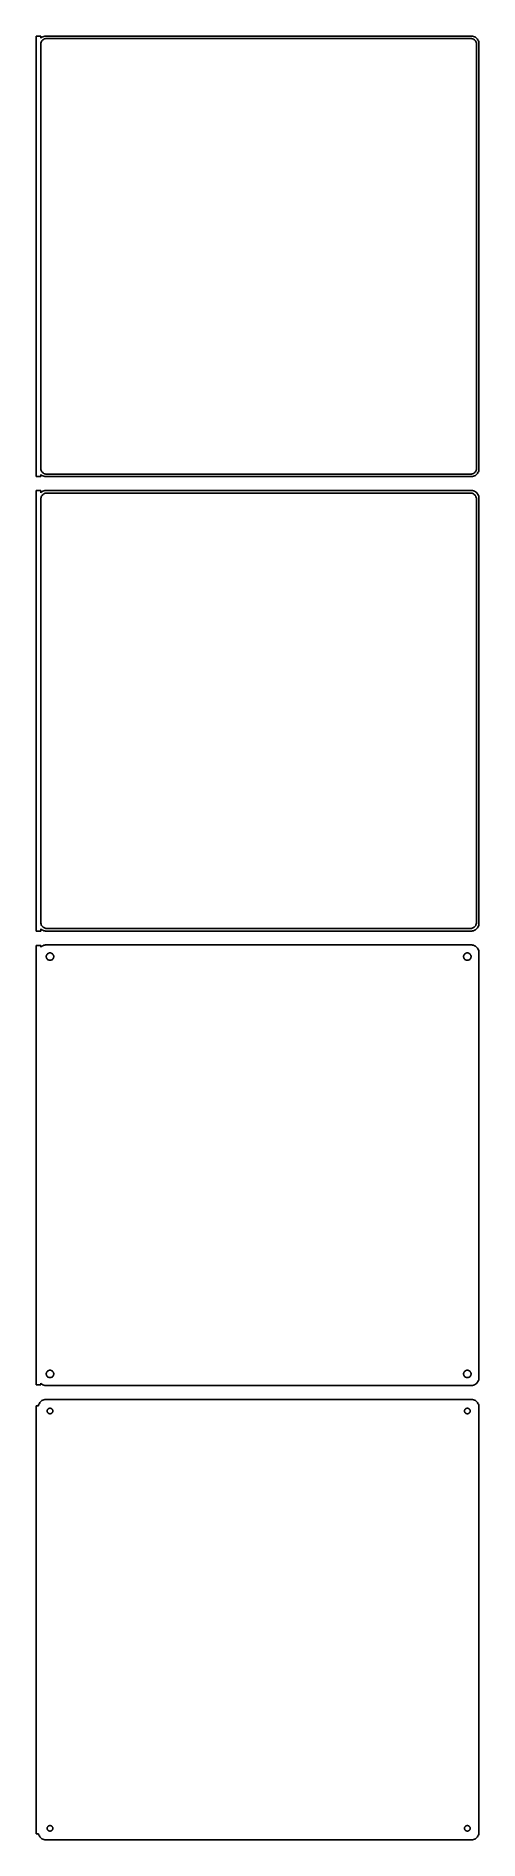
# Model space of a CAD drawing. Header units: metres. Extents: x -144 to 142, y 740 to 1906.
import ezdxf

# ---------------------------------------------------------------- set-up
doc = ezdxf.new("R2010")
doc.units = ezdxf.units.M

msp = doc.modelspace()

# ---------------------------------------------------------------- linework, layer by layer
for p, q in [((-141, 1906.49), (-144, 1906.49)), ((-144, 1906.49), (-144, 1621.51)), ((-141, 1905.06), (-141, 1906.49)), ((-140.687, 1905.35), (-141, 1905.06)), ((-140.874, 1901.99), (-140.719, 1902.47)), ((-140.719, 1902.47), (-140.505, 1902.93)), ((-140.179, 1905.72), (-140.687, 1905.35)), ((-140.505, 1902.93), (-140.236, 1903.35)), ((-140.236, 1903.35), (-139.916, 1903.74)), ((-139.629, 1906.02), (-140.179, 1905.72)), ((-139.916, 1903.74), (-139.55, 1904.08)), ((-139.045, 1906.26), (-139.629, 1906.02)), ((-139.55, 1904.08), (-139.143, 1904.38)), ((-139.143, 1904.38), (-138.703, 1904.62)), ((-138.437, 1906.41), (-139.045, 1906.26)), ((-138.703, 1904.62), (-138.236, 1904.8)), ((-137.814, 1906.49), (-138.437, 1906.41)), ((-138.236, 1904.8), (-137.75, 1904.93)), ((137.814, 1906.49), (-137.814, 1906.49)), ((-137.75, 1904.93), (-137.251, 1904.99)), ((-137.251, 1904.99), (137.251, 1904.99)), ((137.251, 1904.99), (137.75, 1904.93)), ((137.75, 1904.93), (138.236, 1904.8)), ((138.437, 1906.41), (137.814, 1906.49)), ((138.236, 1904.8), (138.703, 1904.62)), ((139.045, 1906.26), (138.437, 1906.41)), ((138.703, 1904.62), (139.143, 1904.38)), ((139.629, 1906.02), (139.045, 1906.26)), ((139.143, 1904.38), (139.55, 1904.08)), ((139.55, 1904.08), (139.916, 1903.74)), ((140.179, 1905.72), (139.629, 1906.02)), ((139.916, 1903.74), (140.236, 1903.35)), ((140.687, 1905.35), (140.179, 1905.72)), ((140.236, 1903.35), (140.505, 1902.93)), ((140.505, 1902.93), (140.719, 1902.47)), ((141.145, 1904.92), (140.687, 1905.35)), ((140.719, 1902.47), (140.874, 1901.99)), ((141.545, 1904.44), (141.145, 1904.92)), ((141.882, 1903.91), (141.545, 1904.44)), ((142.149, 1903.34), (141.882, 1903.91)), ((142.343, 1902.74), (142.149, 1903.34)), ((142.461, 1902.13), (142.343, 1902.74)), ((-141, 1901), (-140.968, 1901.5)), ((-141, 1627), (-141, 1901)), ((-140.968, 1901.5), (-140.874, 1901.99)), ((140.874, 1901.99), (140.968, 1901.5)), ((140.968, 1901.5), (141, 1901)), ((141, 1901), (141, 1627)), ((142.5, 1901.5), (142.461, 1902.13)), ((142.5, 1626.5), (142.5, 1901.5)), ((-140.968, 1626.5), (-141, 1627)), ((-141, 1622.94), (-140.687, 1622.65)), ((-141, 1621.51), (-141, 1622.94)), ((-140.874, 1626.01), (-140.968, 1626.5)), ((-140.719, 1625.53), (-140.874, 1626.01)), ((-140.505, 1625.07), (-140.719, 1625.53)), ((-140.687, 1622.65), (-140.179, 1622.28)), ((-140.236, 1624.65), (-140.505, 1625.07)), ((-139.916, 1624.26), (-140.236, 1624.65)), ((-140.179, 1622.28), (-139.629, 1621.98)), ((-139.55, 1623.92), (-139.916, 1624.26)), ((-139.143, 1623.62), (-139.55, 1623.92)), ((-138.703, 1623.38), (-139.143, 1623.62)), ((-138.236, 1623.2), (-138.703, 1623.38)), ((-137.75, 1623.07), (-138.236, 1623.2)), ((-137.251, 1623.01), (-137.75, 1623.07)), ((137.251, 1623.01), (-137.251, 1623.01)), ((137.75, 1623.07), (137.251, 1623.01)), ((138.236, 1623.2), (137.75, 1623.07)), ((138.703, 1623.38), (138.236, 1623.2)), ((139.143, 1623.62), (138.703, 1623.38)), ((139.55, 1623.92), (139.143, 1623.62)), ((139.916, 1624.26), (139.55, 1623.92)), ((139.629, 1621.98), (140.179, 1622.28)), ((140.236, 1624.65), (139.916, 1624.26)), ((140.179, 1622.28), (140.687, 1622.65)), ((140.505, 1625.07), (140.236, 1624.65)), ((140.719, 1625.53), (140.505, 1625.07)), ((140.687, 1622.65), (141.145, 1623.08)), ((140.874, 1626.01), (140.719, 1625.53)), ((140.968, 1626.5), (140.874, 1626.01)), ((141, 1627), (140.968, 1626.5)), ((141.145, 1623.08), (141.545, 1623.56)), ((141.545, 1623.56), (141.882, 1624.09)), ((141.882, 1624.09), (142.149, 1624.66)), ((142.149, 1624.66), (142.343, 1625.26)), ((142.343, 1625.26), (142.461, 1625.87)), ((142.461, 1625.87), (142.5, 1626.5)), ((-144, 1621.51), (-141, 1621.51)), ((-141, 1612.49), (-144, 1612.49)), ((-144, 1612.49), (-144, 1327.51)), ((-141, 1611.06), (-141, 1612.49)), ((-140.687, 1611.35), (-141, 1611.06)), ((-140.179, 1611.72), (-140.687, 1611.35)), ((-139.629, 1612.02), (-140.179, 1611.72)), ((-139.629, 1621.98), (-139.045, 1621.74)), ((-139.045, 1612.26), (-139.629, 1612.02)), ((-139.075, 1610.27), (-138.649, 1610.5)), ((-139.045, 1621.74), (-138.437, 1621.59)), ((-138.437, 1612.41), (-139.045, 1612.26)), ((-138.649, 1610.5), (-138.197, 1610.68)), ((-138.437, 1621.59), (-137.814, 1621.51)), ((-137.814, 1612.49), (-138.437, 1612.41)), ((-138.197, 1610.68), (-137.726, 1610.8)), ((-137.814, 1621.51), (137.814, 1621.51)), ((137.814, 1612.49), (-137.814, 1612.49)), ((-137.726, 1610.8), (-137.243, 1610.86)), ((-137.243, 1610.86), (137.243, 1610.86)), ((137.243, 1610.86), (137.726, 1610.8)), ((137.726, 1610.8), (138.197, 1610.68)), ((137.814, 1621.51), (138.437, 1621.59)), ((138.437, 1612.41), (137.814, 1612.49)), ((138.197, 1610.68), (138.649, 1610.5)), ((138.437, 1621.59), (139.045, 1621.74)), ((139.045, 1612.26), (138.437, 1612.41)), ((138.649, 1610.5), (139.075, 1610.27)), ((139.045, 1621.74), (139.629, 1621.98)), ((139.629, 1612.02), (139.045, 1612.26)), ((140.179, 1611.72), (139.629, 1612.02)), ((140.687, 1611.35), (140.179, 1611.72)), ((141.145, 1610.92), (140.687, 1611.35)), ((141.545, 1610.44), (141.145, 1610.92)), ((141.882, 1609.91), (141.545, 1610.44)), ((-140.873, 1607), (-140.842, 1607.49)), ((-140.873, 1333), (-140.873, 1607)), ((-140.842, 1607.49), (-140.751, 1607.96)), ((-140.751, 1607.96), (-140.601, 1608.43)), ((-140.601, 1608.43), (-140.394, 1608.87)), ((-140.394, 1608.87), (-140.133, 1609.28)), ((-140.133, 1609.28), (-139.823, 1609.65)), ((-139.823, 1609.65), (-139.469, 1609.98)), ((-139.469, 1609.98), (-139.075, 1610.27)), ((139.075, 1610.27), (139.469, 1609.98)), ((139.469, 1609.98), (139.823, 1609.65)), ((139.823, 1609.65), (140.133, 1609.28)), ((140.133, 1609.28), (140.394, 1608.87)), ((140.394, 1608.87), (140.601, 1608.43)), ((140.601, 1608.43), (140.751, 1607.96)), ((140.751, 1607.96), (140.842, 1607.49)), ((140.842, 1607.49), (140.873, 1607)), ((140.873, 1607), (140.873, 1333)), ((142.149, 1609.34), (141.882, 1609.91)), ((142.343, 1608.74), (142.149, 1609.34)), ((142.461, 1608.13), (142.343, 1608.74)), ((142.5, 1607.5), (142.461, 1608.13)), ((142.5, 1332.5), (142.5, 1607.5)), ((-140.842, 1332.51), (-140.873, 1333)), ((-140.751, 1332.04), (-140.842, 1332.51)), ((-140.601, 1331.57), (-140.751, 1332.04)), ((-140.394, 1331.13), (-140.601, 1331.57)), ((-140.133, 1330.72), (-140.394, 1331.13)), ((-139.823, 1330.35), (-140.133, 1330.72)), ((140.133, 1330.72), (139.823, 1330.35)), ((140.394, 1331.13), (140.133, 1330.72)), ((140.601, 1331.57), (140.394, 1331.13)), ((140.751, 1332.04), (140.601, 1331.57)), ((140.842, 1332.51), (140.751, 1332.04)), ((140.873, 1333), (140.842, 1332.51)), ((141.882, 1330.09), (142.149, 1330.66)), ((142.149, 1330.66), (142.343, 1331.26)), ((142.343, 1331.26), (142.461, 1331.87)), ((142.461, 1331.87), (142.5, 1332.5)), ((-144, 1327.51), (-141, 1327.51)), ((-141, 1328.94), (-140.687, 1328.65)), ((-141, 1327.51), (-141, 1328.94)), ((-140.687, 1328.65), (-140.179, 1328.28)), ((-140.179, 1328.28), (-139.629, 1327.98)), ((-139.469, 1330.02), (-139.823, 1330.35)), ((-139.629, 1327.98), (-139.045, 1327.74)), ((-139.075, 1329.73), (-139.469, 1330.02)), ((-138.649, 1329.5), (-139.075, 1329.73)), ((-139.045, 1327.74), (-138.437, 1327.59)), ((-138.197, 1329.32), (-138.649, 1329.5)), ((-138.437, 1327.59), (-137.814, 1327.51)), ((-137.726, 1329.2), (-138.197, 1329.32)), ((-137.814, 1327.51), (137.814, 1327.51)), ((-137.243, 1329.14), (-137.726, 1329.2)), ((137.243, 1329.14), (-137.243, 1329.14)), ((137.726, 1329.2), (137.243, 1329.14)), ((138.197, 1329.32), (137.726, 1329.2)), ((137.814, 1327.51), (138.437, 1327.59)), ((138.649, 1329.5), (138.197, 1329.32)), ((138.437, 1327.59), (139.045, 1327.74)), ((139.075, 1329.73), (138.649, 1329.5)), ((139.045, 1327.74), (139.629, 1327.98)), ((139.469, 1330.02), (139.075, 1329.73)), ((139.823, 1330.35), (139.469, 1330.02)), ((139.629, 1327.98), (140.179, 1328.28)), ((140.179, 1328.28), (140.687, 1328.65)), ((140.687, 1328.65), (141.145, 1329.08)), ((141.145, 1329.08), (141.545, 1329.56)), ((141.545, 1329.56), (141.882, 1330.09)), ((-141, 1318.11), (-144, 1318.11)), ((-144, 1318.11), (-144, 1033.89)), ((-141, 1317.06), (-141, 1318.11)), ((-140.687, 1317.35), (-141, 1317.06)), ((-140.179, 1317.72), (-140.687, 1317.35)), ((-139.629, 1318.02), (-140.179, 1317.72)), ((-139.045, 1318.26), (-139.629, 1318.02)), ((-138.437, 1318.41), (-139.045, 1318.26)), ((-137.814, 1318.49), (-138.437, 1318.41)), ((137.814, 1318.49), (-137.814, 1318.49)), ((-137.4, 1311), (-137.381, 1311.3)), ((-137.381, 1310.7), (-137.4, 1311)), ((-137.381, 1311.3), (-137.325, 1311.6)), ((-137.325, 1310.4), (-137.381, 1310.7)), ((-137.325, 1311.6), (-137.231, 1311.88)), ((-137.231, 1310.12), (-137.325, 1310.4)), ((-137.231, 1311.88), (-137.103, 1312.16)), ((-137.103, 1309.84), (-137.231, 1310.12)), ((-137.103, 1312.16), (-136.942, 1312.41)), ((-136.942, 1309.59), (-137.103, 1309.84)), ((-136.942, 1312.41), (-136.75, 1312.64)), ((-136.75, 1309.36), (-136.942, 1309.59)), ((-136.75, 1312.64), (-136.53, 1312.85)), ((-136.53, 1309.15), (-136.75, 1309.36)), ((-136.53, 1312.85), (-136.286, 1313.03)), ((-136.286, 1308.97), (-136.53, 1309.15)), ((-136.286, 1313.03), (-136.022, 1313.17)), ((-136.022, 1308.83), (-136.286, 1308.97)), ((-136.022, 1313.17), (-135.742, 1313.28)), ((-135.742, 1308.72), (-136.022, 1308.83)), ((-135.742, 1313.28), (-135.45, 1313.36)), ((-135.45, 1308.64), (-135.742, 1308.72)), ((-135.45, 1313.36), (-135.151, 1313.4)), ((-135.151, 1308.6), (-135.45, 1308.64)), ((-135.151, 1313.4), (-134.849, 1313.4)), ((-134.849, 1308.6), (-135.151, 1308.6)), ((-134.849, 1313.4), (-134.55, 1313.36)), ((-134.55, 1308.64), (-134.849, 1308.6)), ((-134.55, 1313.36), (-134.258, 1313.28)), ((-134.258, 1308.72), (-134.55, 1308.64)), ((-134.258, 1313.28), (-133.978, 1313.17)), ((-133.978, 1308.83), (-134.258, 1308.72)), ((-133.978, 1313.17), (-133.714, 1313.03)), ((-133.714, 1308.97), (-133.978, 1308.83)), ((-133.714, 1313.03), (-133.47, 1312.85)), ((-133.47, 1309.15), (-133.714, 1308.97)), ((-133.47, 1312.85), (-133.25, 1312.64)), ((-133.25, 1309.36), (-133.47, 1309.15)), ((-133.25, 1312.64), (-133.058, 1312.41)), ((-133.058, 1309.59), (-133.25, 1309.36)), ((-133.058, 1312.41), (-132.897, 1312.16)), ((-132.897, 1309.84), (-133.058, 1309.59)), ((-132.897, 1312.16), (-132.769, 1311.88)), ((-132.769, 1310.12), (-132.897, 1309.84)), ((-132.769, 1311.88), (-132.675, 1311.6)), ((-132.675, 1310.4), (-132.769, 1310.12)), ((-132.675, 1311.6), (-132.619, 1311.3)), ((-132.619, 1310.7), (-132.675, 1310.4)), ((-132.619, 1311.3), (-132.6, 1311)), ((-132.6, 1311), (-132.619, 1310.7)), ((132.6, 1311), (132.619, 1311.3)), ((132.619, 1310.7), (132.6, 1311)), ((132.619, 1311.3), (132.675, 1311.6)), ((132.675, 1310.4), (132.619, 1310.7)), ((132.675, 1311.6), (132.769, 1311.88)), ((132.769, 1310.12), (132.675, 1310.4)), ((132.769, 1311.88), (132.897, 1312.16)), ((132.897, 1309.84), (132.769, 1310.12)), ((132.897, 1312.16), (133.058, 1312.41)), ((133.058, 1309.59), (132.897, 1309.84)), ((133.058, 1312.41), (133.25, 1312.64)), ((133.25, 1309.36), (133.058, 1309.59)), ((133.25, 1312.64), (133.47, 1312.85)), ((133.47, 1309.15), (133.25, 1309.36)), ((133.47, 1312.85), (133.714, 1313.03)), ((133.714, 1308.97), (133.47, 1309.15)), ((133.714, 1313.03), (133.978, 1313.17)), ((133.978, 1308.83), (133.714, 1308.97)), ((133.978, 1313.17), (134.258, 1313.28)), ((134.258, 1308.72), (133.978, 1308.83)), ((134.258, 1313.28), (134.55, 1313.36)), ((134.55, 1308.64), (134.258, 1308.72)), ((134.55, 1313.36), (134.849, 1313.4)), ((134.849, 1308.6), (134.55, 1308.64)), ((134.849, 1313.4), (135.151, 1313.4)), ((135.151, 1308.6), (134.849, 1308.6)), ((135.151, 1313.4), (135.45, 1313.36)), ((135.45, 1308.64), (135.151, 1308.6)), ((135.45, 1313.36), (135.742, 1313.28)), ((135.742, 1308.72), (135.45, 1308.64)), ((135.742, 1313.28), (136.022, 1313.17)), ((136.022, 1308.83), (135.742, 1308.72)), ((136.022, 1313.17), (136.286, 1313.03)), ((136.286, 1308.97), (136.022, 1308.83)), ((136.286, 1313.03), (136.53, 1312.85)), ((136.53, 1309.15), (136.286, 1308.97)), ((136.53, 1312.85), (136.75, 1312.64)), ((136.75, 1309.36), (136.53, 1309.15)), ((136.75, 1312.64), (136.942, 1312.41)), ((136.942, 1309.59), (136.75, 1309.36)), ((136.942, 1312.41), (137.103, 1312.16)), ((137.103, 1309.84), (136.942, 1309.59)), ((137.103, 1312.16), (137.231, 1311.88)), ((137.231, 1310.12), (137.103, 1309.84)), ((137.231, 1311.88), (137.325, 1311.6)), ((137.325, 1310.4), (137.231, 1310.12)), ((137.325, 1311.6), (137.381, 1311.3)), ((137.381, 1310.7), (137.325, 1310.4)), ((137.381, 1311.3), (137.4, 1311)), ((137.4, 1311), (137.381, 1310.7)), ((138.437, 1318.41), (137.814, 1318.49)), ((139.045, 1318.26), (138.437, 1318.41)), ((139.629, 1318.02), (139.045, 1318.26)), ((140.179, 1317.72), (139.629, 1318.02)), ((140.687, 1317.35), (140.179, 1317.72)), ((141.145, 1316.92), (140.687, 1317.35)), ((141.545, 1316.44), (141.145, 1316.92)), ((141.882, 1315.91), (141.545, 1316.44)), ((142.149, 1315.34), (141.882, 1315.91)), ((142.343, 1314.74), (142.149, 1315.34)), ((142.461, 1314.13), (142.343, 1314.74)), ((142.5, 1313.5), (142.461, 1314.13)), ((142.5, 1038.5), (142.5, 1313.5)), ((-137.4, 1041), (-137.381, 1041.3)), ((-137.381, 1040.7), (-137.4, 1041)), ((-137.381, 1041.3), (-137.325, 1041.6)), ((-137.325, 1040.4), (-137.381, 1040.7)), ((-137.325, 1041.6), (-137.231, 1041.88)), ((-137.231, 1040.12), (-137.325, 1040.4)), ((-137.231, 1041.88), (-137.103, 1042.16)), ((-137.103, 1039.84), (-137.231, 1040.12)), ((-137.103, 1042.16), (-136.942, 1042.41)), ((-136.942, 1039.59), (-137.103, 1039.84)), ((-136.942, 1042.41), (-136.75, 1042.64)), ((-136.75, 1039.36), (-136.942, 1039.59)), ((-136.75, 1042.64), (-136.53, 1042.85)), ((-136.53, 1039.15), (-136.75, 1039.36)), ((-136.53, 1042.85), (-136.286, 1043.03)), ((-136.286, 1038.97), (-136.53, 1039.15)), ((-136.286, 1043.03), (-136.022, 1043.17)), ((-136.022, 1038.83), (-136.286, 1038.97)), ((-136.022, 1043.17), (-135.742, 1043.28)), ((-135.742, 1038.72), (-136.022, 1038.83)), ((-135.742, 1043.28), (-135.45, 1043.36)), ((-135.45, 1038.64), (-135.742, 1038.72)), ((-135.45, 1043.36), (-135.151, 1043.4)), ((-135.151, 1038.6), (-135.45, 1038.64)), ((-135.151, 1043.4), (-134.849, 1043.4)), ((-134.849, 1043.4), (-134.55, 1043.36)), ((-134.55, 1038.64), (-134.849, 1038.6)), ((-134.55, 1043.36), (-134.258, 1043.28)), ((-134.258, 1038.72), (-134.55, 1038.64)), ((-134.258, 1043.28), (-133.978, 1043.17)), ((-133.978, 1038.83), (-134.258, 1038.72)), ((-133.978, 1043.17), (-133.714, 1043.03)), ((-133.714, 1038.97), (-133.978, 1038.83)), ((-133.714, 1043.03), (-133.47, 1042.85)), ((-133.47, 1039.15), (-133.714, 1038.97)), ((-133.47, 1042.85), (-133.25, 1042.64)), ((-133.25, 1039.36), (-133.47, 1039.15)), ((-133.25, 1042.64), (-133.058, 1042.41)), ((-133.058, 1039.59), (-133.25, 1039.36)), ((-133.058, 1042.41), (-132.897, 1042.16)), ((-132.897, 1039.84), (-133.058, 1039.59)), ((-132.897, 1042.16), (-132.769, 1041.88)), ((-132.769, 1040.12), (-132.897, 1039.84)), ((-132.769, 1041.88), (-132.675, 1041.6)), ((-132.675, 1040.4), (-132.769, 1040.12)), ((-132.675, 1041.6), (-132.619, 1041.3)), ((-132.619, 1040.7), (-132.675, 1040.4)), ((-132.619, 1041.3), (-132.6, 1041)), ((-132.6, 1041), (-132.619, 1040.7)), ((132.6, 1041), (132.619, 1041.3)), ((132.619, 1040.7), (132.6, 1041)), ((132.619, 1041.3), (132.675, 1041.6)), ((132.675, 1040.4), (132.619, 1040.7)), ((132.675, 1041.6), (132.769, 1041.88)), ((132.769, 1040.12), (132.675, 1040.4)), ((132.769, 1041.88), (132.897, 1042.16)), ((132.897, 1039.84), (132.769, 1040.12)), ((132.897, 1042.16), (133.058, 1042.41)), ((133.058, 1039.59), (132.897, 1039.84)), ((133.058, 1042.41), (133.25, 1042.64)), ((133.25, 1039.36), (133.058, 1039.59)), ((133.25, 1042.64), (133.47, 1042.85)), ((133.47, 1039.15), (133.25, 1039.36)), ((133.47, 1042.85), (133.714, 1043.03)), ((133.714, 1038.97), (133.47, 1039.15)), ((133.714, 1043.03), (133.978, 1043.17)), ((133.978, 1038.83), (133.714, 1038.97)), ((133.978, 1043.17), (134.258, 1043.28)), ((134.258, 1038.72), (133.978, 1038.83)), ((134.258, 1043.28), (134.55, 1043.36)), ((134.55, 1038.64), (134.258, 1038.72)), ((134.55, 1043.36), (134.849, 1043.4)), ((134.849, 1038.6), (134.55, 1038.64)), ((134.849, 1043.4), (135.151, 1043.4)), ((135.151, 1043.4), (135.45, 1043.36)), ((135.45, 1038.64), (135.151, 1038.6)), ((135.45, 1043.36), (135.742, 1043.28)), ((135.742, 1038.72), (135.45, 1038.64)), ((135.742, 1043.28), (136.022, 1043.17)), ((136.022, 1038.83), (135.742, 1038.72)), ((136.022, 1043.17), (136.286, 1043.03)), ((136.286, 1038.97), (136.022, 1038.83)), ((136.286, 1043.03), (136.53, 1042.85)), ((136.53, 1039.15), (136.286, 1038.97)), ((136.53, 1042.85), (136.75, 1042.64)), ((136.75, 1039.36), (136.53, 1039.15)), ((136.75, 1042.64), (136.942, 1042.41)), ((136.942, 1039.59), (136.75, 1039.36)), ((136.942, 1042.41), (137.103, 1042.16)), ((137.103, 1039.84), (136.942, 1039.59)), ((137.103, 1042.16), (137.231, 1041.88)), ((137.231, 1040.12), (137.103, 1039.84)), ((137.231, 1041.88), (137.325, 1041.6)), ((137.325, 1040.4), (137.231, 1040.12)), ((137.325, 1041.6), (137.381, 1041.3)), ((137.381, 1040.7), (137.325, 1040.4)), ((137.381, 1041.3), (137.4, 1041)), ((137.4, 1041), (137.381, 1040.7)), ((-144, 1033.89), (-141, 1033.89)), ((-141, 1033.89), (-141, 1034.94)), ((-141, 1034.94), (-140.687, 1034.65)), ((-140.687, 1034.65), (-140.179, 1034.28)), ((-140.179, 1034.28), (-139.629, 1033.98)), ((-139.629, 1033.98), (-139.045, 1033.74)), ((-139.045, 1033.74), (-138.437, 1033.59)), ((-138.437, 1033.59), (-137.814, 1033.51)), ((-137.814, 1033.51), (137.814, 1033.51)), ((-134.849, 1038.6), (-135.151, 1038.6)), ((135.151, 1038.6), (134.849, 1038.6)), ((137.814, 1033.51), (138.437, 1033.59)), ((138.437, 1033.59), (139.045, 1033.74)), ((139.045, 1033.74), (139.629, 1033.98)), ((139.629, 1033.98), (140.179, 1034.28)), ((140.179, 1034.28), (140.687, 1034.65)), ((140.687, 1034.65), (141.145, 1035.08)), ((141.145, 1035.08), (141.545, 1035.56)), ((141.545, 1035.56), (141.882, 1036.09)), ((141.882, 1036.09), (142.149, 1036.66)), ((142.149, 1036.66), (142.343, 1037.26)), ((142.343, 1037.26), (142.461, 1037.87)), ((142.461, 1037.87), (142.5, 1038.5)), ((-142.4, 1020.44), (-144, 1020.44)), ((-144, 1020.44), (-144, 743.556)), ((-142.343, 1020.74), (-142.4, 1020.44)), ((-142.149, 1021.34), (-142.343, 1020.74)), ((-141.882, 1021.91), (-142.149, 1021.34)), ((-141.545, 1022.44), (-141.882, 1021.91)), ((-141.145, 1022.92), (-141.545, 1022.44)), ((-140.687, 1023.35), (-141.145, 1022.92)), ((-140.179, 1023.72), (-140.687, 1023.35)), ((-139.629, 1024.02), (-140.179, 1023.72)), ((-139.045, 1024.26), (-139.629, 1024.02)), ((-138.437, 1024.41), (-139.045, 1024.26)), ((-137.814, 1024.49), (-138.437, 1024.41)), ((137.814, 1024.49), (-137.814, 1024.49)), ((-136.8, 1017), (-136.786, 1017.23)), ((-136.786, 1016.77), (-136.8, 1017)), ((-136.786, 1017.23), (-136.743, 1017.45)), ((-136.743, 1016.55), (-136.786, 1016.77)), ((-136.743, 1017.45), (-136.674, 1017.66)), ((-136.674, 1016.34), (-136.743, 1016.55)), ((-136.674, 1017.66), (-136.577, 1017.87)), ((-136.577, 1016.13), (-136.674, 1016.34)), ((-136.577, 1017.87), (-136.456, 1018.06)), ((-136.456, 1015.94), (-136.577, 1016.13)), ((-136.456, 1018.06), (-136.312, 1018.23)), ((-136.312, 1015.77), (-136.456, 1015.94)), ((-136.312, 1018.23), (-136.147, 1018.39)), ((-136.147, 1015.61), (-136.312, 1015.77)), ((-136.147, 1018.39), (-135.964, 1018.52)), ((-135.964, 1015.48), (-136.147, 1015.61)), ((-135.964, 1018.52), (-135.766, 1018.63)), ((-135.766, 1015.37), (-135.964, 1015.48)), ((-135.766, 1018.63), (-135.556, 1018.71)), ((-135.556, 1015.29), (-135.766, 1015.37)), ((-135.556, 1018.71), (-135.337, 1018.77)), ((-135.337, 1015.23), (-135.556, 1015.29)), ((-135.337, 1018.77), (-135.113, 1018.8)), ((-135.113, 1018.8), (-134.887, 1018.8)), ((-134.887, 1018.8), (-134.663, 1018.77)), ((-134.663, 1018.77), (-134.444, 1018.71)), ((-134.444, 1015.29), (-134.663, 1015.23)), ((-134.444, 1018.71), (-134.234, 1018.63)), ((-134.234, 1015.37), (-134.444, 1015.29)), ((-134.234, 1018.63), (-134.036, 1018.52)), ((-134.036, 1015.48), (-134.234, 1015.37)), ((-134.036, 1018.52), (-133.853, 1018.39)), ((-133.853, 1015.61), (-134.036, 1015.48)), ((-133.853, 1018.39), (-133.688, 1018.23)), ((-133.688, 1015.77), (-133.853, 1015.61)), ((-133.688, 1018.23), (-133.544, 1018.06)), ((-133.544, 1015.94), (-133.688, 1015.77)), ((-133.544, 1018.06), (-133.423, 1017.87)), ((-133.423, 1016.13), (-133.544, 1015.94)), ((-133.423, 1017.87), (-133.326, 1017.66)), ((-133.326, 1016.34), (-133.423, 1016.13)), ((-133.326, 1017.66), (-133.257, 1017.45)), ((-133.257, 1016.55), (-133.326, 1016.34)), ((-133.257, 1017.45), (-133.214, 1017.23)), ((-133.214, 1016.77), (-133.257, 1016.55)), ((-133.214, 1017.23), (-133.2, 1017)), ((-133.2, 1017), (-133.214, 1016.77)), ((133.2, 1017), (133.214, 1017.23)), ((133.214, 1016.77), (133.2, 1017)), ((133.214, 1017.23), (133.257, 1017.45)), ((133.257, 1016.55), (133.214, 1016.77)), ((133.257, 1017.45), (133.326, 1017.66)), ((133.326, 1016.34), (133.257, 1016.55)), ((133.326, 1017.66), (133.423, 1017.87)), ((133.423, 1016.13), (133.326, 1016.34)), ((133.423, 1017.87), (133.544, 1018.06)), ((133.544, 1015.94), (133.423, 1016.13)), ((133.544, 1018.06), (133.688, 1018.23)), ((133.688, 1015.77), (133.544, 1015.94)), ((133.688, 1018.23), (133.853, 1018.39)), ((133.853, 1015.61), (133.688, 1015.77)), ((133.853, 1018.39), (134.036, 1018.52)), ((134.036, 1015.48), (133.853, 1015.61)), ((134.036, 1018.52), (134.234, 1018.63)), ((134.234, 1015.37), (134.036, 1015.48)), ((134.234, 1018.63), (134.444, 1018.71)), ((134.444, 1015.29), (134.234, 1015.37)), ((134.444, 1018.71), (134.663, 1018.77)), ((134.663, 1015.23), (134.444, 1015.29)), ((134.663, 1018.77), (134.887, 1018.8)), ((134.887, 1018.8), (135.113, 1018.8)), ((135.113, 1018.8), (135.337, 1018.77)), ((135.337, 1018.77), (135.556, 1018.71)), ((135.556, 1015.29), (135.337, 1015.23)), ((135.556, 1018.71), (135.766, 1018.63)), ((135.766, 1015.37), (135.556, 1015.29)), ((135.766, 1018.63), (135.964, 1018.52)), ((135.964, 1015.48), (135.766, 1015.37)), ((135.964, 1018.52), (136.147, 1018.39)), ((136.147, 1015.61), (135.964, 1015.48)), ((136.147, 1018.39), (136.312, 1018.23)), ((136.312, 1015.77), (136.147, 1015.61)), ((136.312, 1018.23), (136.456, 1018.06)), ((136.456, 1015.94), (136.312, 1015.77)), ((136.456, 1018.06), (136.577, 1017.87)), ((136.577, 1016.13), (136.456, 1015.94)), ((136.577, 1017.87), (136.674, 1017.66)), ((136.674, 1016.34), (136.577, 1016.13)), ((136.674, 1017.66), (136.743, 1017.45)), ((136.743, 1016.55), (136.674, 1016.34)), ((136.743, 1017.45), (136.786, 1017.23)), ((136.786, 1016.77), (136.743, 1016.55)), ((136.786, 1017.23), (136.8, 1017)), ((136.8, 1017), (136.786, 1016.77)), ((138.437, 1024.41), (137.814, 1024.49)), ((139.045, 1024.26), (138.437, 1024.41)), ((139.629, 1024.02), (139.045, 1024.26)), ((140.179, 1023.72), (139.629, 1024.02)), ((140.687, 1023.35), (140.179, 1023.72)), ((141.145, 1022.92), (140.687, 1023.35)), ((141.545, 1022.44), (141.145, 1022.92)), ((141.882, 1021.91), (141.545, 1022.44)), ((142.149, 1021.34), (141.882, 1021.91)), ((142.343, 1020.74), (142.149, 1021.34)), ((142.461, 1020.13), (142.343, 1020.74)), ((142.5, 1019.5), (142.461, 1020.13)), ((142.5, 744.5), (142.5, 1019.5)), ((-135.113, 1015.2), (-135.337, 1015.23)), ((-134.887, 1015.2), (-135.113, 1015.2)), ((-134.663, 1015.23), (-134.887, 1015.2)), ((134.887, 1015.2), (134.663, 1015.23)), ((135.113, 1015.2), (134.887, 1015.2)), ((135.337, 1015.23), (135.113, 1015.2)), ((-136.8, 747), (-136.786, 747.226)), ((-136.786, 746.774), (-136.8, 747)), ((-136.786, 747.226), (-136.743, 747.448)), ((-136.743, 747.448), (-136.674, 747.663)), ((-136.674, 747.663), (-136.577, 747.867)), ((-136.577, 747.867), (-136.456, 748.058)), ((-136.456, 748.058), (-136.312, 748.232)), ((-136.312, 748.232), (-136.147, 748.387)), ((-136.147, 748.387), (-135.964, 748.52)), ((-135.964, 748.52), (-135.766, 748.629)), ((-135.766, 748.629), (-135.556, 748.712)), ((-135.556, 748.712), (-135.337, 748.768)), ((-135.337, 748.768), (-135.113, 748.796)), ((-135.113, 748.796), (-134.887, 748.796)), ((-134.887, 748.796), (-134.663, 748.768)), ((-134.663, 748.768), (-134.444, 748.712)), ((-134.444, 748.712), (-134.234, 748.629)), ((-134.234, 748.629), (-134.036, 748.52)), ((-134.036, 748.52), (-133.853, 748.387)), ((-133.853, 748.387), (-133.688, 748.232)), ((-133.688, 748.232), (-133.544, 748.058)), ((-133.544, 748.058), (-133.423, 747.867)), ((-133.423, 747.867), (-133.326, 747.663)), ((-133.326, 747.663), (-133.257, 747.448)), ((-133.257, 747.448), (-133.214, 747.226)), ((-133.214, 747.226), (-133.2, 747)), ((-133.2, 747), (-133.214, 746.774)), ((133.2, 747), (133.214, 747.226)), ((133.214, 746.774), (133.2, 747)), ((133.214, 747.226), (133.257, 747.448)), ((133.257, 747.448), (133.326, 747.663)), ((133.326, 747.663), (133.423, 747.867)), ((133.423, 747.867), (133.544, 748.058)), ((133.544, 748.058), (133.688, 748.232)), ((133.688, 748.232), (133.853, 748.387)), ((133.853, 748.387), (134.036, 748.52)), ((134.036, 748.52), (134.234, 748.629)), ((134.234, 748.629), (134.444, 748.712)), ((134.444, 748.712), (134.663, 748.768)), ((134.663, 748.768), (134.887, 748.796)), ((134.887, 748.796), (135.113, 748.796)), ((135.113, 748.796), (135.337, 748.768)), ((135.337, 748.768), (135.556, 748.712)), ((135.556, 748.712), (135.766, 748.629)), ((135.766, 748.629), (135.964, 748.52)), ((135.964, 748.52), (136.147, 748.387)), ((136.147, 748.387), (136.312, 748.232)), ((136.312, 748.232), (136.456, 748.058)), ((136.456, 748.058), (136.577, 747.867)), ((136.577, 747.867), (136.674, 747.663)), ((136.674, 747.663), (136.743, 747.448)), ((136.743, 747.448), (136.786, 747.226)), ((136.786, 747.226), (136.8, 747)), ((136.8, 747), (136.786, 746.774)), ((-144, 743.556), (-142.4, 743.556)), ((-142.4, 743.556), (-142.343, 743.257)), ((-142.343, 743.257), (-142.149, 742.659)), ((-142.149, 742.659), (-141.882, 742.091)), ((-141.882, 742.091), (-141.545, 741.561)), ((-141.545, 741.561), (-141.145, 741.077)), ((-141.145, 741.077), (-140.687, 740.647)), ((-140.687, 740.647), (-140.179, 740.278)), ((-140.179, 740.278), (-139.629, 739.976)), ((-139.629, 739.976), (-139.045, 739.745)), ((-139.045, 739.745), (-138.437, 739.589)), ((-138.437, 739.589), (-137.814, 739.51)), ((-137.814, 739.51), (137.814, 739.51)), ((-136.743, 746.552), (-136.786, 746.774)), ((-136.674, 746.337), (-136.743, 746.552)), ((-136.577, 746.133), (-136.674, 746.337)), ((-136.456, 745.942), (-136.577, 746.133)), ((-136.312, 745.768), (-136.456, 745.942)), ((-136.147, 745.613), (-136.312, 745.768)), ((-135.964, 745.48), (-136.147, 745.613)), ((-135.766, 745.371), (-135.964, 745.48)), ((-135.556, 745.288), (-135.766, 745.371)), ((-135.337, 745.232), (-135.556, 745.288)), ((-135.113, 745.204), (-135.337, 745.232)), ((-134.887, 745.204), (-135.113, 745.204)), ((-134.663, 745.232), (-134.887, 745.204)), ((-134.444, 745.288), (-134.663, 745.232)), ((-134.234, 745.371), (-134.444, 745.288)), ((-134.036, 745.48), (-134.234, 745.371)), ((-133.853, 745.613), (-134.036, 745.48)), ((-133.688, 745.768), (-133.853, 745.613)), ((-133.544, 745.942), (-133.688, 745.768)), ((-133.423, 746.133), (-133.544, 745.942)), ((-133.326, 746.337), (-133.423, 746.133)), ((-133.257, 746.552), (-133.326, 746.337)), ((-133.214, 746.774), (-133.257, 746.552)), ((133.257, 746.552), (133.214, 746.774)), ((133.326, 746.337), (133.257, 746.552)), ((133.423, 746.133), (133.326, 746.337)), ((133.544, 745.942), (133.423, 746.133)), ((133.688, 745.768), (133.544, 745.942)), ((133.853, 745.613), (133.688, 745.768)), ((134.036, 745.48), (133.853, 745.613)), ((134.234, 745.371), (134.036, 745.48)), ((134.444, 745.288), (134.234, 745.371)), ((134.663, 745.232), (134.444, 745.288)), ((134.887, 745.204), (134.663, 745.232)), ((135.113, 745.204), (134.887, 745.204)), ((135.337, 745.232), (135.113, 745.204)), ((135.556, 745.288), (135.337, 745.232)), ((135.766, 745.371), (135.556, 745.288)), ((135.964, 745.48), (135.766, 745.371)), ((136.147, 745.613), (135.964, 745.48)), ((136.312, 745.768), (136.147, 745.613)), ((136.456, 745.942), (136.312, 745.768)), ((136.577, 746.133), (136.456, 745.942)), ((136.674, 746.337), (136.577, 746.133)), ((136.743, 746.552), (136.674, 746.337)), ((136.786, 746.774), (136.743, 746.552)), ((137.814, 739.51), (138.437, 739.589)), ((138.437, 739.589), (139.045, 739.745)), ((139.045, 739.745), (139.629, 739.976)), ((139.629, 739.976), (140.179, 740.278)), ((140.179, 740.278), (140.687, 740.647)), ((140.687, 740.647), (141.145, 741.077)), ((141.145, 741.077), (141.545, 741.561)), ((141.545, 741.561), (141.882, 742.091)), ((141.882, 742.091), (142.149, 742.659)), ((142.149, 742.659), (142.343, 743.257)), ((142.343, 743.257), (142.461, 743.873)), ((142.461, 743.873), (142.5, 744.5))]:
    msp.add_line(p, q)

doc.saveas('drawing.dxf')
